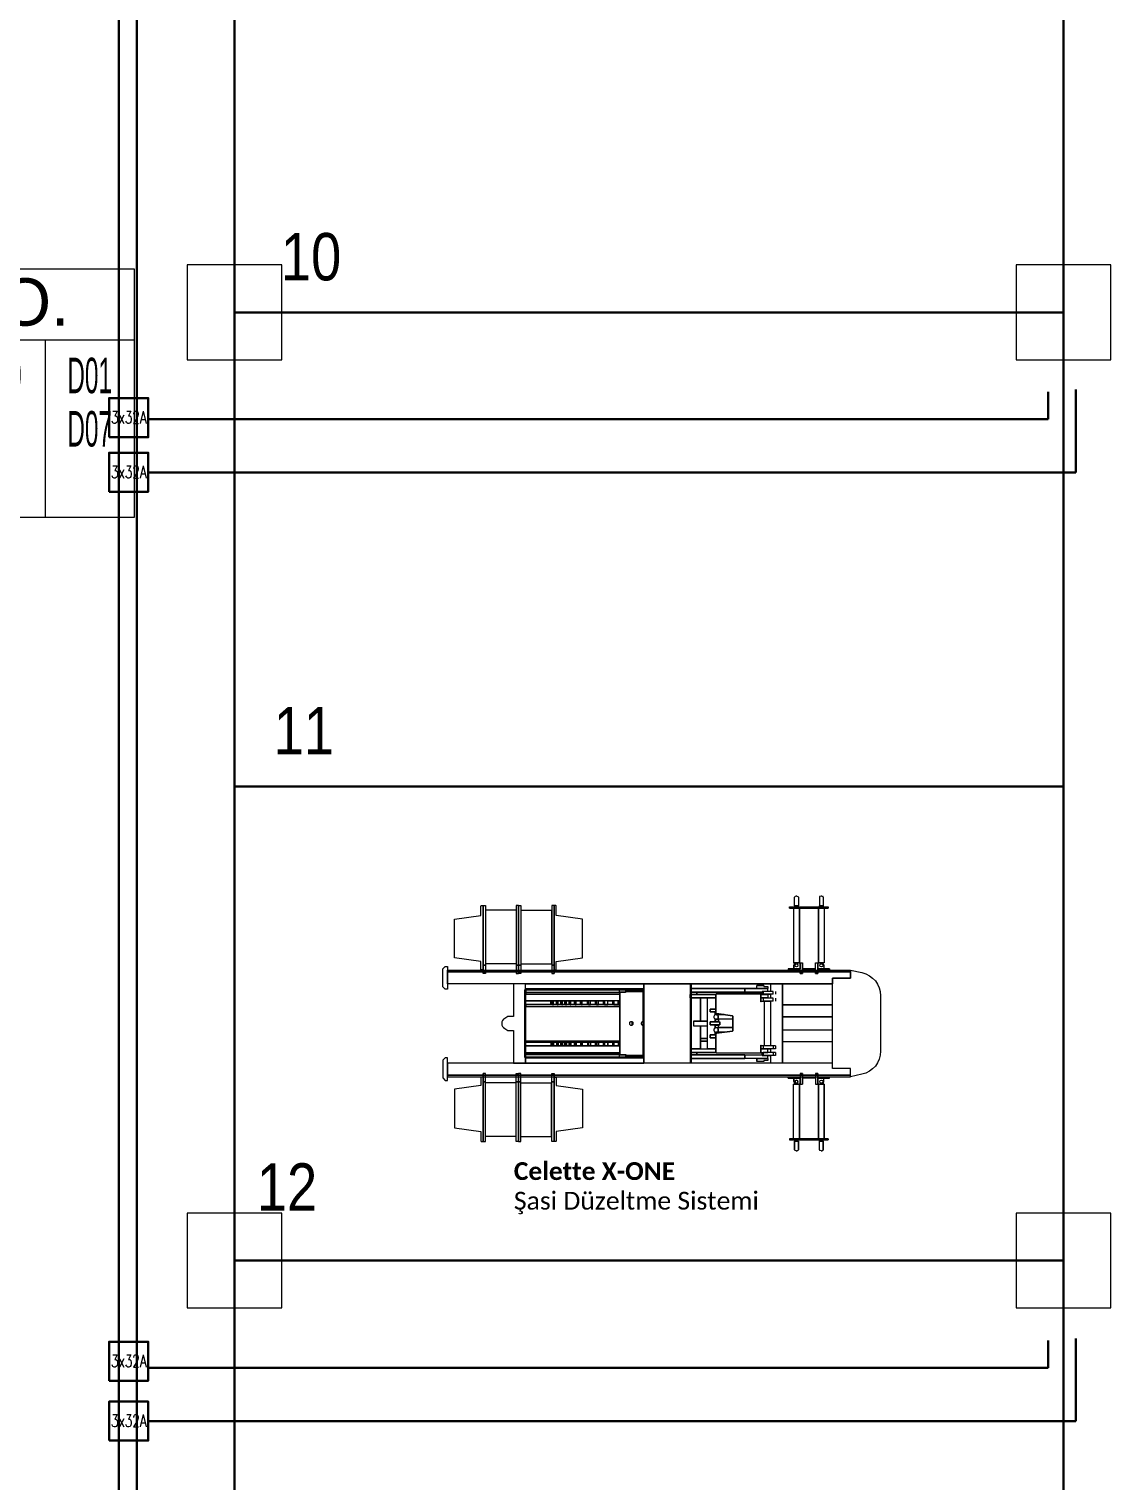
# Model space of a CAD drawing. Header units: metres. Extents: x -13194 to 152406, y -4219 to 19791.
# Drawn here: x 2127 to 3040, y 1454 to 2679 of the extents above; entities that cross this region are included whole.
import ezdxf
from ezdxf.enums import TextEntityAlignment as Align

# ---------------------------------------------------------------- set-up
doc = ezdxf.new("R2010")
doc.units = ezdxf.units.M
doc.header["$LTSCALE"] = 100
doc.header["$MEASUREMENT"] = 0
doc.linetypes.add('HIDDEN', pattern=[0.375, 0.25, -0.125])
doc.layers.get('0').update_dxf_attribs({"color": 9, "lineweight": 9})
for name, color, linetype, lineweight in [('01', 9, 'Continuous', 9), ('06D', 9, 'Continuous', 9), ('21', 9, 'Continuous', 9), ('21_mahal200', 9, 'Continuous', 9), ('32-ekipman', 9, 'Continuous', 9), ('E-BUSBAR', 7, 'Continuous', 30), ('E-KABLO', 7, 'Continuous', 30)]:
    doc.layers.add(name, color=color, linetype=linetype, lineweight=lineweight)
doc.styles.add('Arial', font='arial.ttf', dxfattribs={"height": 2.5})
doc.styles.add('E-YAZI', font='txttw.shx')
doc.styles.add('MuuM_TEXT-STANDART', font='ARIALN.TTF')
doc.styles.get("Standard").update_dxf_attribs({"font": 'ARIALN.TTF'})

# ---------------------------------------------------------------- blocks, each defined once
blk = doc.blocks.new('E-3X32A BUSBAR CIKIS KUTUSU')
at = {"layer": 'E-BUSBAR', "color": 2}
blk.add_line((-83, 162), (82, 162), dxfattribs=at)
blk.add_line((-83, 162), (82, 162), dxfattribs=at)
blk.add_lwpolyline([(-166, -168), (164, -168), (164, 162), (-166, 162)], close=True, dxfattribs=at)
at = {"layer": 'E-BUSBAR', "color": 2, "style": 'E-YAZI', "width": 0.7}
blk.add_text('3x32A', height=105, dxfattribs=at).set_placement((0, 0), align=Align.MIDDLE)
blk = doc.blocks.new('p-kolon_80x80')
blk.add_lwpolyline([(-40, -40), (40, -40), (40, 40), (-40, 40)], close=True)
blk = doc.blocks.new('2.bod.sitatik')
at = {"layer": '01'}
for p in [(2300, -6190), (3000, -6190), (2300, -6990), (3000, -6990)]:
    blk.add_blockref('p-kolon_80x80', p, dxfattribs=at)
blk = doc.blocks.new('p-işyeri')
at = {"color": 0, "const_width": 2}
blk.add_lwpolyline([(200, 0), (200, 700), (-200, 700), (-200, 0)], close=True, dxfattribs=at)
blk = doc.blocks.new('A$C599603B5')
at = {"linetype": 'Continuous'}
for p, q in [((1.409, 2.998), (1.409, 3.655)), ((0.079, 3.371), (0.079, 3.336)), ((0.583, 3.356), (0.079, 3.356)), ((0.079, 3.356), (0.651, 3.356)), ((0.079, 3.356), (0.079, 3.336)), ((0.079, 3.356), (0.079, 3.336)), ((0.079, 3.356), (0.583, 3.356)), ((0.079, 3.336), (0.651, 3.336)), ((0.079, 3.336), (0.583, 3.336)), ((0.119, 3.077), (0.119, 3.336)), ((0.119, 3.336), (0.572, 3.336)), ((0.119, 3.077), (0.119, 3.336)), ((0.572, 3.077), (0.572, 3.336)), ((0.572, 3.077), (0.572, 3.336)), ((0.583, 3.336), (0.583, 3.356)), ((0.583, 3.336), (0.583, 3.356)), ((0.583, 3.356), (0.583, 3.336)), ((0.651, 3.356), (0.583, 3.356)), ((0.583, 3.336), (0.651, 3.336)), ((0.638, 3.076), (0.638, 3.336)), ((0.651, 3.336), (0.651, 3.356)), ((0.651, 3.336), (0.651, 3.356)), ((2.069, 3.356), (1.497, 3.356)), ((1.497, 3.336), (1.497, 3.356)), ((1.497, 3.336), (1.497, 3.356)), ((1.497, 3.356), (1.565, 3.356)), ((2.069, 3.336), (1.497, 3.336)), ((1.565, 3.336), (1.497, 3.336)), ((1.51, 3.076), (1.51, 3.336)), ((1.565, 3.356), (2.069, 3.356)), ((1.565, 3.336), (1.565, 3.356)), ((1.565, 3.336), (1.565, 3.356)), ((1.565, 3.356), (1.565, 3.336)), ((2.069, 3.356), (1.565, 3.356)), ((2.069, 3.336), (1.565, 3.336)), ((1.576, 3.077), (1.576, 3.336)), ((2.029, 3.336), (1.576, 3.336)), ((1.576, 3.077), (1.576, 3.336)), ((2.029, 3.077), (2.029, 3.336)), ((2.029, 3.077), (2.029, 3.336)), ((2.069, 3.371), (2.069, 3.336)), ((2.069, 3.356), (2.069, 3.336)), ((2.069, 3.356), (2.069, 3.336)), ((0.079, 3.076), (0.651, 3.076)), ((0.079, 3.056), (0.079, 3.076)), ((0.079, 3.056), (0.079, 3.076)), ((0.079, 3.076), (0.583, 3.076)), ((0.119, 3.077), (0.572, 3.077)), ((0.583, 3.076), (0.583, 3.056)), ((0.583, 3.076), (0.583, 3.056)), ((0.583, 3.056), (0.583, 3.076)), ((0.583, 3.076), (0.651, 3.076)), ((0.651, 3.076), (0.651, 3.056)), ((0.651, 3.076), (0.651, 3.056)), ((2.069, 3.076), (1.497, 3.076)), ((1.497, 3.076), (1.497, 3.056)), ((1.565, 3.076), (1.497, 3.076)), ((1.497, 3.076), (1.497, 3.056)), ((1.565, 3.076), (1.565, 3.056)), ((2.069, 3.076), (1.565, 3.076)), ((1.565, 3.076), (1.565, 3.056)), ((1.565, 3.056), (1.565, 3.076)), ((2.029, 3.077), (1.576, 3.077)), ((2.069, 3.056), (2.069, 3.076)), ((2.069, 3.056), (2.069, 3.076)), ((0.079, 3.056), (0.651, 3.056)), ((0.079, 3.056), (0.079, 3.036)), ((0.079, 3.056), (0.079, 3.036)), ((0.583, 3.056), (0.079, 3.056)), ((0.079, 3.056), (0.651, 3.056)), ((0.583, 3.056), (0.079, 3.056)), ((0.079, 3.036), (0.651, 3.036)), ((0.079, 3.036), (0.583, 3.036)), ((0.119, 3.036), (0.572, 3.036)), ((0.119, 3.036), (0.119, 2.777)), ((0.119, 3.036), (0.119, 2.777)), ((0.572, 3.036), (0.572, 2.777)), ((0.572, 3.036), (0.572, 2.777)), ((0.583, 3.036), (0.583, 3.056)), ((0.583, 3.036), (0.583, 3.056)), ((0.583, 3.056), (0.583, 3.036)), ((0.651, 3.056), (0.583, 3.056)), ((0.651, 3.056), (0.583, 3.056)), ((0.583, 3.036), (0.651, 3.036)), ((0.638, 3.036), (0.638, 2.776)), ((0.651, 3.036), (0.651, 3.056)), ((0.651, 3.036), (0.651, 3.056)), ((1.359, 3.007), (0.789, 3.007)), ((0.789, 3.006), (0.789, 2.007)), ((0.789, 3.001), (1.359, 3.001)), ((0.789, 2.995), (1.359, 2.995)), ((0.813, 2.995), (0.813, 2.202)), ((0.827, 2.995), (0.827, 2.202)), ((0.884, 2.995), (0.884, 2.772)), ((0.916, 2.772), (0.916, 2.995)), ((0.926, 2.202), (0.926, 2.995)), ((1.216, 2.202), (1.216, 2.995)), ((1.233, 2.772), (1.233, 2.995)), ((1.264, 2.995), (1.264, 2.772)), ((1.321, 2.995), (1.321, 2.202)), ((1.335, 2.995), (1.335, 2.202)), ((1.359, 3.006), (1.359, 2.007)), ((1.409, 2.997), (1.409, 0.405)), ((2.069, 3.056), (1.497, 3.056)), ((1.497, 3.036), (1.497, 3.056)), ((1.497, 3.036), (1.497, 3.056)), ((1.497, 3.056), (1.565, 3.056)), ((2.069, 3.056), (1.497, 3.056)), ((1.497, 3.056), (1.565, 3.056)), ((2.069, 3.036), (1.497, 3.036)), ((1.565, 3.036), (1.497, 3.036)), ((1.51, 3.036), (1.51, 2.776)), ((1.565, 3.036), (1.565, 3.056)), ((1.565, 3.036), (1.565, 3.056)), ((1.565, 3.056), (2.069, 3.056)), ((1.565, 3.056), (1.565, 3.036)), ((1.565, 3.056), (2.069, 3.056)), ((2.069, 3.036), (1.565, 3.036)), ((2.029, 3.036), (1.576, 3.036)), ((1.576, 3.036), (1.576, 2.777)), ((1.576, 3.036), (1.576, 2.777)), ((2.029, 3.036), (2.029, 2.777)), ((2.029, 3.036), (2.029, 2.777)), ((2.069, 3.056), (2.069, 3.036)), ((2.069, 3.056), (2.069, 3.036)), ((0.079, 2.742), (0.079, 2.776)), ((0.079, 2.776), (0.651, 2.776)), ((0.079, 2.756), (0.079, 2.776)), ((0.079, 2.756), (0.079, 2.776)), ((0.079, 2.776), (0.583, 2.776)), ((0.583, 2.756), (0.079, 2.756)), ((0.079, 2.756), (0.651, 2.756)), ((0.079, 2.756), (0.583, 2.756)), ((0.119, 2.777), (0.572, 2.777)), ((0.583, 2.776), (0.583, 2.756)), ((0.583, 2.776), (0.583, 2.756)), ((0.583, 2.756), (0.583, 2.776)), ((0.583, 2.776), (0.651, 2.776)), ((0.651, 2.756), (0.583, 2.756)), ((0.651, 2.776), (0.651, 2.756)), ((0.651, 2.776), (0.651, 2.756)), ((0.916, 2.783), (0.884, 2.783)), ((0.884, 2.772), (0.916, 2.772)), ((0.884, 2.761), (0.884, 2.73)), ((0.916, 2.761), (0.884, 2.761)), ((0.916, 2.737), (0.884, 2.737)), ((0.884, 2.73), (0.907, 2.73)), ((0.884, 2.723), (0.884, 2.692)), ((0.916, 2.723), (0.884, 2.723)), ((0.916, 2.699), (0.884, 2.699)), ((0.907, 2.73), (0.907, 2.737)), ((0.907, 2.692), (0.907, 2.699)), ((0.916, 2.737), (0.916, 2.761)), ((0.916, 2.699), (0.916, 2.723)), ((1.233, 2.783), (1.264, 2.783)), ((1.264, 2.772), (1.233, 2.772)), ((1.233, 2.737), (1.233, 2.761)), ((1.233, 2.761), (1.264, 2.761)), ((1.233, 2.737), (1.264, 2.737)), ((1.233, 2.699), (1.233, 2.723)), ((1.233, 2.723), (1.264, 2.723)), ((1.233, 2.699), (1.264, 2.699)), ((1.242, 2.73), (1.242, 2.737)), ((1.264, 2.73), (1.242, 2.73)), ((1.242, 2.692), (1.242, 2.699)), ((1.264, 2.761), (1.264, 2.73)), ((1.264, 2.723), (1.264, 2.692)), ((2.069, 2.776), (1.497, 2.776)), ((1.497, 2.776), (1.497, 2.756)), ((1.565, 2.776), (1.497, 2.776)), ((1.497, 2.776), (1.497, 2.756)), ((2.069, 2.756), (1.497, 2.756)), ((1.497, 2.756), (1.565, 2.756)), ((1.565, 2.776), (1.565, 2.756)), ((2.069, 2.776), (1.565, 2.776)), ((1.565, 2.776), (1.565, 2.756)), ((1.565, 2.756), (1.565, 2.776)), ((1.565, 2.756), (2.069, 2.756)), ((2.069, 2.756), (1.565, 2.756)), ((2.029, 2.777), (1.576, 2.777)), ((2.069, 2.742), (2.069, 2.776)), ((2.069, 2.756), (2.069, 2.776)), ((2.069, 2.756), (2.069, 2.776)), ((0.884, 2.692), (0.907, 2.692)), ((0.884, 2.685), (0.884, 2.659)), ((0.916, 2.685), (0.884, 2.685)), ((0.916, 2.667), (0.884, 2.667)), ((0.884, 2.659), (0.907, 2.659)), ((0.884, 2.652), (0.884, 2.621)), ((0.916, 2.652), (0.884, 2.652)), ((0.916, 2.629), (0.884, 2.629)), ((0.884, 2.621), (0.907, 2.621)), ((0.884, 2.614), (0.884, 2.577)), ((0.916, 2.614), (0.884, 2.614)), ((0.916, 2.584), (0.884, 2.584)), ((0.884, 2.577), (0.907, 2.577)), ((0.907, 2.659), (0.907, 2.667)), ((0.907, 2.621), (0.907, 2.629)), ((0.907, 2.577), (0.907, 2.584)), ((0.916, 2.667), (0.916, 2.685)), ((0.916, 2.629), (0.916, 2.652)), ((0.916, 2.584), (0.916, 2.614)), ((1.233, 2.667), (1.233, 2.685)), ((1.233, 2.685), (1.264, 2.685)), ((1.233, 2.667), (1.264, 2.667)), ((1.233, 2.629), (1.233, 2.652)), ((1.233, 2.652), (1.264, 2.652)), ((1.233, 2.629), (1.264, 2.629)), ((1.233, 2.584), (1.233, 2.614)), ((1.233, 2.614), (1.264, 2.614)), ((1.233, 2.584), (1.264, 2.584)), ((1.264, 2.692), (1.242, 2.692)), ((1.242, 2.659), (1.242, 2.667)), ((1.264, 2.659), (1.242, 2.659)), ((1.242, 2.621), (1.242, 2.629)), ((1.264, 2.621), (1.242, 2.621)), ((1.242, 2.577), (1.242, 2.584)), ((1.264, 2.577), (1.242, 2.577)), ((1.264, 2.685), (1.264, 2.659)), ((1.264, 2.652), (1.264, 2.621)), ((1.264, 2.614), (1.264, 2.577)), ((0.884, 2.57), (0.884, 2.525)), ((0.916, 2.57), (0.884, 2.57)), ((0.916, 2.533), (0.884, 2.533)), ((0.884, 2.525), (0.907, 2.525)), ((0.884, 2.518), (0.884, 2.467)), ((0.916, 2.518), (0.884, 2.518)), ((0.916, 2.475), (0.884, 2.475)), ((0.884, 2.467), (0.907, 2.467)), ((0.907, 2.525), (0.907, 2.533)), ((0.907, 2.467), (0.907, 2.475)), ((0.916, 2.533), (0.916, 2.57)), ((0.916, 2.475), (0.916, 2.518)), ((1.233, 2.533), (1.233, 2.57)), ((1.233, 2.57), (1.264, 2.57)), ((1.233, 2.533), (1.264, 2.533)), ((1.233, 2.475), (1.233, 2.518)), ((1.233, 2.518), (1.264, 2.518)), ((1.233, 2.475), (1.264, 2.475)), ((1.242, 2.525), (1.242, 2.533)), ((1.264, 2.525), (1.242, 2.525)), ((1.242, 2.467), (1.242, 2.475)), ((1.264, 2.467), (1.242, 2.467)), ((1.264, 2.57), (1.264, 2.525)), ((1.264, 2.518), (1.264, 2.467)), ((0.884, 2.45), (0.884, 2.399)), ((0.916, 2.45), (0.884, 2.45)), ((0.916, 2.407), (0.884, 2.407)), ((0.884, 2.399), (0.907, 2.399)), ((0.884, 2.382), (0.884, 2.331)), ((0.916, 2.382), (0.884, 2.382)), ((0.916, 2.339), (0.884, 2.339)), ((0.884, 2.331), (0.907, 2.331)), ((0.907, 2.399), (0.907, 2.407)), ((0.907, 2.331), (0.907, 2.339)), ((0.916, 2.407), (0.916, 2.45)), ((0.916, 2.339), (0.916, 2.382)), ((1.233, 2.407), (1.233, 2.45)), ((1.233, 2.45), (1.264, 2.45)), ((1.233, 2.407), (1.264, 2.407)), ((1.233, 2.339), (1.233, 2.382)), ((1.233, 2.382), (1.264, 2.382)), ((1.233, 2.339), (1.264, 2.339)), ((1.242, 2.399), (1.242, 2.407)), ((1.264, 2.399), (1.242, 2.399)), ((1.242, 2.331), (1.242, 2.339)), ((1.264, 2.331), (1.242, 2.331)), ((1.264, 2.45), (1.264, 2.399)), ((1.264, 2.382), (1.264, 2.331)), ((0.809, 2.206), (0.789, 2.206)), ((0.809, 2.157), (0.809, 2.206)), ((0.884, 2.304), (0.884, 2.253)), ((0.916, 2.304), (0.884, 2.304)), ((0.916, 2.261), (0.884, 2.261)), ((0.884, 2.253), (0.907, 2.253)), ((0.884, 2.216), (0.884, 2.202)), ((0.916, 2.216), (0.884, 2.216)), ((0.907, 2.253), (0.907, 2.261)), ((0.916, 2.261), (0.916, 2.304)), ((0.916, 2.202), (0.916, 2.216)), ((1.233, 2.261), (1.233, 2.304)), ((1.233, 2.304), (1.264, 2.304)), ((1.233, 2.261), (1.264, 2.261)), ((1.233, 2.202), (1.233, 2.216)), ((1.233, 2.216), (1.264, 2.216)), ((1.242, 2.253), (1.242, 2.261)), ((1.264, 2.253), (1.242, 2.253)), ((1.264, 2.304), (1.264, 2.253)), ((1.264, 2.216), (1.264, 2.202)), ((1.339, 2.157), (1.339, 2.206)), ((1.359, 2.206), (1.339, 2.206)), ((0.805, 2.156), (0.806, 2.156)), ((0.805, 2.007), (0.805, 2.156)), ((0.805, 2.148), (0.806, 2.148)), ((1.338, 2.202), (0.81, 2.202)), ((0.81, 2.15), (0.81, 2.202)), ((1.061, 2.112), (1.061, 2.096)), ((1.061, 2.104), (1.062, 2.101)), ((1.062, 2.101), (1.064, 2.098)), ((1.084, 2.098), (1.086, 2.101)), ((1.087, 2.112), (1.086, 2.114)), ((1.087, 2.096), (1.087, 2.112)), ((1.338, 2.15), (1.338, 2.202)), ((1.343, 2.156), (1.342, 2.156)), ((1.343, 2.148), (1.342, 2.148)), ((1.343, 2.007), (1.343, 2.156)), ((0.739, 1.999), (1.409, 1.999)), ((0.739, 1.999), (1.409, 1.999)), ((1.409, 1.998), (0.739, 1.998)), ((1.061, 2.012), (1.061, 2.007)), ((1.087, 2.012), (1.086, 2.015)), ((1.087, 2.007), (1.087, 2.012)), ((1.409, 1.607), (0.739, 1.607)), ((1.409, 1.598), (0.739, 1.598)), ((0.739, 1.598), (1.409, 1.598)), ((0.739, 1.598), (0.779, 1.598)), ((0.779, 0.956), (0.779, 1.607)), ((0.809, 1.607), (0.809, 0.999)), ((0.829, 1.607), (0.829, 1.391)), ((0.859, 1.607), (0.859, 1.391)), ((1.289, 1.607), (1.289, 1.391)), ((1.319, 1.607), (1.319, 1.391)), ((1.339, 0.999), (1.339, 1.607)), ((1.369, 0.956), (1.369, 1.607)), ((1.369, 1.598), (1.409, 1.598)), ((0.809, 1.551), (0.829, 1.551)), ((0.859, 1.521), (1.054, 1.521)), ((0.926, 1.461), (0.926, 1.521)), ((0.948, 1.521), (0.948, 1.461)), ((1.054, 1.575), (1.054, 1.461)), ((1.088, 1.58), (1.06, 1.58)), ((1.094, 1.575), (1.094, 1.461)), ((1.094, 1.521), (1.289, 1.521)), ((1.319, 1.551), (1.339, 1.551)), ((0.824, 0.999), (0.824, 1.387)), ((0.828, 1.391), (0.829, 1.391)), ((0.981, 1.391), (0.829, 1.391)), ((0.859, 1.461), (1.289, 1.461)), ((0.978, 1.438), (0.953, 1.438)), ((0.953, 1.438), (0.953, 1.391)), ((0.978, 1.438), (0.978, 1.391)), ((0.999, 1.397), (0.978, 1.397)), ((0.978, 1.391), (0.978, 1.397)), ((0.978, 1.394), (0.978, 1.394)), ((1.009, 1.251), (0.991, 1.385)), ((0.999, 1.367), (0.993, 1.367)), ((0.999, 1.367), (0.999, 1.397)), ((1.001, 1.394), (0.999, 1.394)), ((1, 1.384), (1, 1.389)), ((1, 1.32), (1, 1.369)), ((1.04, 1.394), (1.039, 1.394)), ((1.04, 1.397), (1.061, 1.397)), ((1.04, 1.397), (1.04, 1.367)), ((1.04, 1.246), (1.04, 1.369)), ((1.04, 1.367), (1.061, 1.367)), ((1.061, 1.397), (1.061, 1.367)), ((1.062, 1.394), (1.061, 1.394)), ((1.062, 1.369), (1.061, 1.369)), ((1.062, 1.438), (1.062, 1.357)), ((1.062, 1.438), (1.087, 1.438)), ((1.062, 1.357), (1.087, 1.357)), ((1.087, 1.438), (1.087, 1.357)), ((1.108, 1.397), (1.087, 1.397)), ((1.087, 1.367), (1.087, 1.397)), ((1.087, 1.394), (1.087, 1.394)), ((1.087, 1.369), (1.087, 1.369)), ((1.108, 1.367), (1.087, 1.367)), ((1.108, 1.367), (1.108, 1.397)), ((1.11, 1.394), (1.108, 1.394)), ((1.109, 1.384), (1.109, 1.389)), ((1.109, 1.246), (1.109, 1.369)), ((1.158, 1.385), (1.139, 1.251)), ((1.149, 1.394), (1.148, 1.394)), ((1.149, 1.397), (1.17, 1.397)), ((1.149, 1.397), (1.149, 1.367)), ((1.149, 1.32), (1.149, 1.369)), ((1.149, 1.367), (1.155, 1.367)), ((1.319, 1.391), (1.168, 1.391)), ((1.17, 1.397), (1.17, 1.391)), ((1.171, 1.394), (1.17, 1.394)), ((1.171, 1.438), (1.196, 1.438)), ((1.171, 1.438), (1.171, 1.391)), ((1.196, 1.438), (1.196, 1.391)), ((1.324, 0.999), (1.324, 1.387)), ((1.129, 1.246), (1.019, 1.246)), ((0.809, 1.147), (0.779, 1.147)), ((1.339, 1.147), (1.369, 1.147)), ((0.778, 1.044), (0.753, 1.044)), ((0.753, 0.985), (0.753, 1.044)), ((0.778, 0.952), (0.778, 1.044)), ((0.803, 0.886), (0.803, 0.99)), ((0.828, 0.99), (0.803, 0.99)), ((0.828, 0.99), (0.803, 0.99)), ((0.803, 0.99), (0.803, 0.928)), ((0.828, 0.886), (0.828, 0.99)), ((0.828, 0.928), (0.828, 0.99)), ((0.829, 1.012), (0.889, 1.012)), ((0.829, 1.012), (0.829, 0.956)), ((0.859, 1.012), (0.859, 0.956)), ((0.885, 0.99), (0.86, 0.99)), ((0.86, 0.886), (0.86, 0.99)), ((0.885, 0.99), (0.86, 0.99)), ((0.86, 0.99), (0.86, 0.928)), ((0.885, 0.886), (0.885, 0.99)), ((0.885, 0.928), (0.885, 0.99)), ((0.892, 1.01), (0.891, 1.009)), ((0.892, 1.01), (0.892, 1.01)), ((1.257, 1.009), (1.256, 1.01)), ((1.256, 1.01), (1.256, 1.01)), ((1.259, 1.012), (1.319, 1.012)), ((1.288, 0.99), (1.263, 0.99)), ((1.263, 0.908), (1.263, 0.99)), ((1.288, 0.99), (1.263, 0.99)), ((1.263, 0.99), (1.263, 0.928)), ((1.288, 0.908), (1.288, 0.99)), ((1.288, 0.928), (1.288, 0.99)), ((1.289, 1.011), (1.289, 0.956)), ((1.32, 1.012), (1.319, 1.012)), ((1.319, 1.011), (1.319, 0.956)), ((1.345, 0.99), (1.32, 0.99)), ((1.32, 0.908), (1.32, 0.99)), ((1.345, 0.99), (1.32, 0.99)), ((1.32, 0.99), (1.32, 0.928)), ((1.345, 0.908), (1.345, 0.99)), ((1.345, 0.928), (1.345, 0.99)), ((1.37, 1.044), (1.395, 1.044)), ((1.37, 0.952), (1.37, 1.044)), ((1.395, 0.985), (1.395, 1.044)), ((0.803, 0.928), (0.74, 0.928)), ((0.74, 0.828), (0.74, 0.928)), ((0.803, 0.928), (0.74, 0.928)), ((0.828, 0.908), (0.803, 0.908)), ((0.828, 0.886), (0.803, 0.886)), ((0.86, 0.928), (0.828, 0.928)), ((0.86, 0.928), (0.828, 0.928)), ((0.885, 0.908), (0.86, 0.908)), ((0.885, 0.886), (0.86, 0.886)), ((1.263, 0.928), (0.885, 0.928)), ((1.263, 0.928), (0.885, 0.928)), ((1.263, 0.908), (1.288, 0.908)), ((1.288, 0.886), (1.263, 0.886)), ((1.32, 0.928), (1.288, 0.928)), ((1.32, 0.928), (1.288, 0.928)), ((1.32, 0.908), (1.345, 0.908)), ((1.345, 0.886), (1.32, 0.886)), ((1.408, 0.928), (1.345, 0.928)), ((1.408, 0.928), (1.345, 0.928)), ((1.408, 0.828), (1.408, 0.928)), ((0.101, 0.768), (0.091, 0.768)), ((0.091, 0.768), (0.091, 0.442)), ((0.101, 0.768), (0.091, 0.768)), ((0.091, 0.768), (0.091, 0.442)), ((0.101, 0.768), (0.101, 0.442)), ((0.101, 0.442), (0.101, 0.768)), ((0.101, 0.735), (0.561, 0.735)), ((0.101, 0.685), (0.101, 0.735)), ((0.101, 0.735), (0.561, 0.735)), ((0.101, 0.735), (0.561, 0.735)), ((0.101, 0.685), (0.101, 0.735)), ((0.561, 0.71), (0.561, 0.735)), ((0.561, 0.735), (0.561, 0.685)), ((0.561, 0.735), (0.561, 0.685)), ((0.612, 0.78), (0.622, 0.78)), ((0.612, 0.78), (0.612, 0.68)), ((0.612, 0.68), (0.612, 0.78)), ((0.612, 0.78), (0.622, 0.78)), ((0.622, 0.68), (0.622, 0.78)), ((0.622, 0.78), (0.622, 0.68)), ((1.408, 0.828), (0.74, 0.828)), ((0.74, 0.828), (0.918, 0.827)), ((0.918, 0.827), (1.018, 0.827)), ((0.918, 0.405), (0.918, 0.827)), ((0.918, 0.405), (0.918, 0.827)), ((1.018, 0.405), (1.018, 0.827)), ((1.018, 0.405), (1.018, 0.827)), ((1.018, 0.827), (1.13, 0.827)), ((1.13, 0.827), (1.23, 0.827)), ((1.13, 0.827), (1.13, 0.405)), ((1.13, 0.405), (1.13, 0.827)), ((1.23, 0.405), (1.23, 0.828)), ((1.23, 0.828), (1.408, 0.828)), ((1.23, 0.827), (1.23, 0.405)), ((1.536, 0.78), (1.526, 0.78)), ((1.526, 0.68), (1.526, 0.78)), ((1.536, 0.78), (1.536, 0.68)), ((2.047, 0.735), (1.587, 0.735)), ((1.587, 0.71), (1.587, 0.735)), ((2.047, 0.768), (2.057, 0.768)), ((2.047, 0.768), (2.047, 0.442)), ((2.057, 0.768), (2.057, 0.442)), ((0, 0.713), (0.002, 0.722)), ((0, 0.713), (0.002, 0.722)), ((0, 0.707), (0.002, 0.698)), ((0.002, 0.698), (0, 0.707)), ((0.08, 0.726), (0.007, 0.726)), ((0.007, 0.726), (0.08, 0.726)), ((0.007, 0.694), (0.08, 0.694)), ((0.08, 0.694), (0.007, 0.694)), ((0.08, 0.694), (0.08, 0.726)), ((0.08, 0.726), (0.08, 0.725)), ((0.08, 0.725), (0.091, 0.725)), ((0.08, 0.725), (0.08, 0.695)), ((0.091, 0.725), (0.08, 0.725)), ((0.08, 0.725), (0.08, 0.695)), ((0.08, 0.695), (0.091, 0.695)), ((0.08, 0.695), (0.08, 0.694)), ((0.08, 0.695), (0.091, 0.695)), ((0.091, 0.695), (0.091, 0.725)), ((0.101, 0.685), (0.561, 0.685)), ((0.561, 0.685), (0.101, 0.685)), ((0.561, 0.685), (0.101, 0.685)), ((0.561, 0.68), (0.561, 0.708)), ((0.561, 0.708), (0.561, 0.68)), ((0.561, 0.68), (0.561, 0.68)), ((0.561, 0.68), (0.562, 0.68)), ((0.561, 0.68), (0.612, 0.68)), ((0.652, 0.68), (0.562, 0.68)), ((0.562, 0.68), (0.562, 0.66)), ((0.652, 0.68), (0.562, 0.68)), ((0.562, 0.68), (0.562, 0.66)), ((0.652, 0.66), (0.562, 0.66)), ((0.562, 0.66), (0.652, 0.66)), ((0.584, 0.731), (0.612, 0.731)), ((0.612, 0.731), (0.584, 0.731)), ((0.612, 0.68), (0.612, 0.731)), ((0.622, 0.68), (0.612, 0.68)), ((0.612, 0.55), (0.612, 0.66)), ((0.612, 0.55), (0.612, 0.66)), ((0.612, 0.66), (0.622, 0.66)), ((0.622, 0.55), (0.622, 0.66)), ((0.622, 0.66), (0.622, 0.55)), ((0.622, 0.66), (0.622, 0.55)), ((0.652, 0.68), (0.652, 0.66)), ((0.652, 0.66), (0.652, 0.68)), ((1.496, 0.68), (1.586, 0.68)), ((1.496, 0.68), (1.496, 0.66)), ((1.496, 0.66), (1.586, 0.66)), ((1.526, 0.55), (1.526, 0.66)), ((1.526, 0.66), (1.526, 0.55)), ((1.564, 0.731), (1.536, 0.731)), ((1.536, 0.55), (1.536, 0.66)), ((1.586, 0.68), (1.586, 0.66)), ((1.587, 0.68), (1.586, 0.68)), ((1.587, 0.68), (1.587, 0.708)), ((2.047, 0.685), (1.587, 0.685)), ((1.587, 0.68), (1.587, 0.68)), ((2.068, 0.725), (2.057, 0.725)), ((2.068, 0.695), (2.057, 0.695)), ((2.148, 0.713), (2.146, 0.722)), ((2.148, 0.707), (2.146, 0.698)), ((0, 0.503), (0.002, 0.512)), ((0, 0.503), (0.002, 0.512)), ((0, 0.497), (0.002, 0.488)), ((0.002, 0.488), (0, 0.497)), ((0.007, 0.516), (0.08, 0.516)), ((0.007, 0.516), (0.08, 0.516)), ((0.08, 0.484), (0.08, 0.516)), ((0.08, 0.516), (0.08, 0.515)), ((0.08, 0.515), (0.091, 0.515)), ((0.08, 0.515), (0.08, 0.485)), ((0.091, 0.515), (0.08, 0.515)), ((0.08, 0.515), (0.08, 0.485)), ((0.091, 0.485), (0.091, 0.515)), ((0.101, 0.525), (0.561, 0.525)), ((0.561, 0.525), (0.101, 0.525)), ((0.101, 0.525), (0.101, 0.475)), ((0.101, 0.525), (0.561, 0.525)), ((0.101, 0.475), (0.101, 0.525)), ((0.561, 0.53), (0.561, 0.502)), ((0.561, 0.53), (0.562, 0.53)), ((0.612, 0.53), (0.561, 0.53)), ((0.561, 0.53), (0.561, 0.502)), ((0.561, 0.475), (0.561, 0.525)), ((0.561, 0.525), (0.561, 0.475)), ((0.561, 0.475), (0.561, 0.5)), ((0.652, 0.55), (0.562, 0.55)), ((0.562, 0.55), (0.562, 0.53)), ((0.652, 0.55), (0.562, 0.55)), ((0.562, 0.55), (0.562, 0.53)), ((0.652, 0.53), (0.562, 0.53)), ((0.562, 0.53), (0.652, 0.53)), ((0.622, 0.55), (0.612, 0.55)), ((0.612, 0.43), (0.612, 0.53)), ((0.622, 0.53), (0.612, 0.53)), ((0.612, 0.53), (0.612, 0.43)), ((0.612, 0.479), (0.612, 0.53)), ((0.652, 0.55), (0.622, 0.55)), ((0.622, 0.43), (0.622, 0.53)), ((0.622, 0.43), (0.622, 0.53)), ((0.652, 0.55), (0.652, 0.53)), ((0.652, 0.53), (0.652, 0.55)), ((1.496, 0.55), (1.586, 0.55)), ((1.496, 0.55), (1.496, 0.53)), ((1.496, 0.55), (1.526, 0.55)), ((1.496, 0.53), (1.586, 0.53)), ((1.526, 0.43), (1.526, 0.53)), ((1.536, 0.43), (1.536, 0.53)), ((1.586, 0.55), (1.586, 0.53)), ((1.587, 0.53), (1.586, 0.53)), ((1.587, 0.53), (1.587, 0.502)), ((2.047, 0.525), (1.587, 0.525)), ((1.587, 0.475), (1.587, 0.5)), ((2.068, 0.515), (2.057, 0.515)), ((2.141, 0.516), (2.068, 0.516)), ((2.148, 0.503), (2.146, 0.512)), ((2.148, 0.497), (2.146, 0.488)), ((0.007, 0.484), (0.08, 0.484)), ((0.08, 0.484), (0.007, 0.484)), ((0.08, 0.485), (0.091, 0.485)), ((0.08, 0.485), (0.08, 0.484)), ((0.08, 0.485), (0.091, 0.485)), ((0.101, 0.442), (0.091, 0.442)), ((0.091, 0.442), (0.101, 0.442)), ((0.101, 0.475), (0.561, 0.475)), ((0.101, 0.475), (0.561, 0.475)), ((0.561, 0.475), (0.101, 0.475)), ((0.584, 0.479), (0.612, 0.479)), ((0.584, 0.479), (0.612, 0.479)), ((0.612, 0.43), (0.622, 0.43)), ((0.612, 0.43), (0.622, 0.43)), ((1.536, 0.43), (1.526, 0.43)), ((1.564, 0.479), (1.536, 0.479)), ((2.047, 0.475), (1.587, 0.475)), ((2.047, 0.442), (2.057, 0.442)), ((2.068, 0.485), (2.057, 0.485))]:
    blk.add_line(p, q, dxfattribs=at)
for points in [[(0.594, 3.655), (0.784, 3.655), (0.784, 3.675), (0.764, 3.695), (0.614, 3.695), (0.594, 3.675)], [(1.554, 3.655), (1.364, 3.655), (1.364, 3.675), (1.384, 3.695), (1.534, 3.695), (1.554, 3.675)], [(0.623, 3.655), (0.623, 0.255), (0.638, 0.255), (0.638, 3.655)], [(0.638, 3.655), (0.638, 0.255), (0.693, 0.255), (0.693, 0.405), (0.739, 0.405), (0.739, 3.655)], [(1.51, 3.655), (1.51, 0.255), (1.455, 0.255), (1.455, 0.405), (1.409, 0.405), (1.409, 3.655)], [(0.781, 2.997), (0.739, 2.998), (0.739, 1.999), (0.781, 1.999)], [(0.789, 2.007), (0.789, 2.995), (0.813, 2.995), (0.81, 2.202), (0.809, 2.157), (0.805, 2.156), (0.805, 2.007)], [(0.827, 2.202), (0.813, 2.202), (0.813, 2.995), (0.827, 2.995)], [(0.884, 2.202), (0.827, 2.202), (0.827, 2.995), (0.884, 2.995)], [(0.884, 2.995), (0.916, 2.995), (0.916, 2.783), (0.884, 2.783)], [(0.926, 2.202), (0.916, 2.202), (0.916, 2.995), (0.926, 2.995)], [(1.216, 2.202), (1.233, 2.202), (1.233, 2.995), (1.216, 2.995)], [(1.233, 2.995), (1.264, 2.995), (1.264, 2.783), (1.233, 2.783)], [(1.321, 2.202), (1.264, 2.202), (1.264, 2.995), (1.321, 2.995)], [(1.321, 2.202), (1.335, 2.202), (1.335, 2.995), (1.321, 2.995)], [(1.359, 2.007), (1.359, 2.995), (1.335, 2.995), (1.335, 2.202), (1.339, 2.202), (1.339, 2.157), (1.343, 2.156), (1.343, 2.007)], [(1.367, 2.997), (1.409, 2.998), (1.409, 1.999), (1.367, 1.999)], [(0.884, 2.772), (0.916, 2.772), (0.916, 2.783), (0.884, 2.783)], [(0.916, 2.761), (0.884, 2.761), (0.884, 2.771), (0.916, 2.771)], [(0.884, 2.761), (0.916, 2.761), (0.916, 2.737), (0.884, 2.737)], [(0.884, 2.73), (0.907, 2.73), (0.907, 2.737), (0.884, 2.737)], [(0.916, 2.723), (0.884, 2.723), (0.884, 2.73), (0.916, 2.73)], [(0.884, 2.723), (0.916, 2.723), (0.916, 2.699), (0.884, 2.699)], [(0.907, 2.692), (0.884, 2.692), (0.884, 2.699), (0.907, 2.699)], [(1.264, 2.772), (1.233, 2.772), (1.233, 2.783), (1.264, 2.783)], [(1.233, 2.761), (1.264, 2.761), (1.264, 2.771), (1.233, 2.771)], [(1.233, 2.761), (1.264, 2.761), (1.264, 2.737), (1.233, 2.737)], [(1.233, 2.723), (1.264, 2.723), (1.264, 2.73), (1.233, 2.73)], [(1.233, 2.723), (1.264, 2.723), (1.264, 2.699), (1.233, 2.699)], [(1.264, 2.73), (1.242, 2.73), (1.242, 2.737), (1.264, 2.737)], [(1.264, 2.692), (1.242, 2.692), (1.242, 2.699), (1.264, 2.699)], [(0.916, 2.685), (0.884, 2.685), (0.884, 2.692), (0.916, 2.692)], [(0.884, 2.685), (0.916, 2.685), (0.916, 2.667), (0.884, 2.667)], [(0.907, 2.659), (0.884, 2.659), (0.884, 2.667), (0.907, 2.667)], [(0.916, 2.652), (0.884, 2.652), (0.884, 2.659), (0.916, 2.659)], [(0.884, 2.652), (0.916, 2.652), (0.916, 2.629), (0.884, 2.629)], [(0.907, 2.621), (0.884, 2.621), (0.884, 2.629), (0.907, 2.629)], [(0.916, 2.614), (0.884, 2.614), (0.884, 2.621), (0.916, 2.621)], [(0.884, 2.614), (0.916, 2.614), (0.916, 2.584), (0.884, 2.584)], [(0.907, 2.577), (0.884, 2.577), (0.884, 2.584), (0.907, 2.584)], [(0.916, 2.57), (0.884, 2.57), (0.884, 2.577), (0.916, 2.577)], [(1.233, 2.685), (1.264, 2.685), (1.264, 2.692), (1.233, 2.692)], [(1.233, 2.685), (1.264, 2.685), (1.264, 2.667), (1.233, 2.667)], [(1.233, 2.652), (1.264, 2.652), (1.264, 2.659), (1.233, 2.659)], [(1.233, 2.652), (1.264, 2.652), (1.264, 2.629), (1.233, 2.629)], [(1.233, 2.614), (1.264, 2.614), (1.264, 2.621), (1.233, 2.621)], [(1.233, 2.614), (1.264, 2.614), (1.264, 2.584), (1.233, 2.584)], [(1.233, 2.57), (1.264, 2.57), (1.264, 2.577), (1.233, 2.577)], [(1.264, 2.659), (1.242, 2.659), (1.242, 2.667), (1.264, 2.667)], [(1.264, 2.621), (1.242, 2.621), (1.242, 2.629), (1.264, 2.629)], [(1.264, 2.577), (1.242, 2.577), (1.242, 2.584), (1.264, 2.584)], [(0.884, 2.57), (0.916, 2.57), (0.916, 2.533), (0.884, 2.533)], [(0.884, 2.525), (0.907, 2.525), (0.907, 2.533), (0.884, 2.533)], [(0.916, 2.518), (0.884, 2.518), (0.884, 2.525), (0.916, 2.525)], [(0.884, 2.518), (0.916, 2.518), (0.916, 2.475), (0.884, 2.475)], [(0.884, 2.467), (0.907, 2.467), (0.907, 2.475), (0.884, 2.475)], [(0.916, 2.45), (0.884, 2.45), (0.884, 2.467), (0.916, 2.467)], [(1.233, 2.57), (1.264, 2.57), (1.264, 2.533), (1.233, 2.533)], [(1.233, 2.518), (1.264, 2.518), (1.264, 2.525), (1.233, 2.525)], [(1.233, 2.518), (1.264, 2.518), (1.264, 2.475), (1.233, 2.475)], [(1.233, 2.45), (1.264, 2.45), (1.264, 2.467), (1.233, 2.467)], [(1.264, 2.533), (1.242, 2.533), (1.242, 2.525), (1.264, 2.525)], [(1.264, 2.467), (1.242, 2.467), (1.242, 2.475), (1.264, 2.475)], [(0.884, 2.45), (0.916, 2.45), (0.916, 2.407), (0.884, 2.407)], [(0.907, 2.399), (0.884, 2.399), (0.884, 2.407), (0.907, 2.407)], [(0.916, 2.382), (0.884, 2.382), (0.884, 2.399), (0.916, 2.399)], [(0.884, 2.382), (0.916, 2.382), (0.916, 2.339), (0.884, 2.339)], [(0.907, 2.331), (0.884, 2.331), (0.884, 2.339), (0.907, 2.339)], [(0.916, 2.304), (0.884, 2.304), (0.884, 2.331), (0.916, 2.331)], [(1.233, 2.45), (1.264, 2.45), (1.264, 2.407), (1.233, 2.407)], [(1.233, 2.382), (1.264, 2.382), (1.264, 2.399), (1.233, 2.399)], [(1.233, 2.382), (1.264, 2.382), (1.264, 2.339), (1.233, 2.339)], [(1.233, 2.304), (1.264, 2.304), (1.264, 2.331), (1.233, 2.331)], [(1.242, 2.399), (1.264, 2.399), (1.264, 2.407), (1.242, 2.407)], [(1.264, 2.331), (1.242, 2.331), (1.242, 2.339), (1.264, 2.339)], [(0.884, 2.304), (0.916, 2.304), (0.916, 2.261), (0.884, 2.261)], [(0.907, 2.253), (0.884, 2.253), (0.884, 2.261), (0.907, 2.261)], [(0.916, 2.216), (0.884, 2.216), (0.884, 2.253), (0.916, 2.253)], [(0.916, 2.216), (0.884, 2.216), (0.884, 2.202), (0.916, 2.202)], [(1.233, 2.304), (1.264, 2.304), (1.264, 2.261), (1.233, 2.261)], [(1.233, 2.216), (1.264, 2.216), (1.264, 2.253), (1.233, 2.253)], [(1.264, 2.216), (1.233, 2.216), (1.233, 2.202), (1.264, 2.202)], [(1.242, 2.253), (1.264, 2.253), (1.264, 2.261), (1.242, 2.261)], [(1.343, 2.007), (0.805, 2.007), (0.805, 2.15), (0.81, 2.15), (0.81, 2.202), (1.338, 2.202), (1.339, 2.157), (1.343, 2.148)], [(0.779, 1.147), (0.809, 1.147), (0.809, 1.598), (0.779, 1.598)], [(0.809, 1.598), (0.829, 1.598), (0.829, 1.551), (0.809, 1.551)], [(0.859, 1.391), (0.829, 1.391), (0.829, 1.598), (0.859, 1.598)], [(0.859, 1.521), (0.859, 1.598), (1.289, 1.598), (1.289, 1.521), (1.094, 1.521), (1.094, 1.575), (1.093, 1.578), (1.088, 1.58), (1.06, 1.58), (1.057, 1.579), (1.054, 1.575), (1.054, 1.521)], [(1.319, 1.391), (1.289, 1.391), (1.289, 1.607), (1.319, 1.607)], [(1.339, 1.551), (1.319, 1.551), (1.319, 1.598), (1.339, 1.598)], [(1.339, 1.598), (1.369, 1.598), (1.369, 1.147), (1.339, 1.147)], [(0.829, 1.551), (0.809, 1.551), (0.809, 0.999), (0.824, 0.999), (0.824, 1.387), (0.828, 1.391)], [(0.926, 1.461), (0.948, 1.461), (0.948, 1.521), (0.926, 1.521)], [(1.094, 1.575), (1.088, 1.58), (1.057, 1.579), (1.054, 1.575), (1.054, 1.461), (1.094, 1.461)], [(1.319, 1.551), (1.339, 1.551), (1.339, 0.999), (1.324, 0.999), (1.324, 1.387), (1.319, 1.391)], [(1.263, 0.982), (1.257, 0.983), (0.885, 0.983), (0.886, 1.004), (0.892, 1.01), (0.892, 1.01), (0.889, 1.012), (0.826, 1.012), (0.824, 1.387), (0.825, 1.389), (0.828, 1.391), (0.978, 1.391), (0.984, 1.39), (0.991, 1.385), (1.009, 1.251), (1.012, 1.247), (1.019, 1.246), (1.129, 1.246), (1.136, 1.247), (1.139, 1.251), (1.158, 1.385), (1.161, 1.389), (1.164, 1.39), (1.319, 1.391), (1.324, 1.387), (1.324, 1.009), (1.323, 1.011), (1.319, 1.012), (1.289, 1.012), (1.258, 1.012), (1.256, 1.012), (1.256, 1.01), (1.262, 1.004)], [(1.289, 1.461), (1.289, 1.391), (1.196, 1.391), (1.196, 1.438), (1.171, 1.438), (1.17, 1.397), (1.149, 1.397), (1.143, 1.402), (1.139, 1.405), (1.134, 1.407), (1.124, 1.407), (1.119, 1.405), (1.115, 1.402), (1.108, 1.397), (1.087, 1.397), (1.087, 1.438), (1.062, 1.438), (1.061, 1.397), (1.04, 1.397), (1.037, 1.398), (1.03, 1.405), (1.025, 1.407), (1.02, 1.407), (1.01, 1.405), (1.002, 1.398), (0.999, 1.397), (0.978, 1.397), (0.978, 1.438), (0.953, 1.438), (0.953, 1.391), (0.859, 1.391), (0.859, 1.461)], [(0.953, 1.438), (0.978, 1.438), (0.978, 1.391), (0.953, 1.391)], [(0.999, 1.367), (0.993, 1.368), (0.991, 1.385), (0.989, 1.388), (0.987, 1.389), (0.984, 1.39), (0.978, 1.391), (0.978, 1.397), (0.999, 1.397)], [(1.019, 1.246), (1.012, 1.247), (1.009, 1.251), (0.999, 1.325), (1, 1.384), (1.006, 1.375), (1.01, 1.372), (1.02, 1.37), (1.025, 1.371), (1.03, 1.372), (1.034, 1.375), (1.037, 1.379), (1.04, 1.389), (1.04, 1.246)], [(1.061, 1.397), (1.04, 1.397), (1.04, 1.367), (1.061, 1.367)], [(1.062, 1.438), (1.087, 1.438), (1.087, 1.357), (1.062, 1.357)], [(1.108, 1.367), (1.087, 1.367), (1.087, 1.397), (1.108, 1.397)], [(1.109, 1.246), (1.108, 1.382), (1.115, 1.375), (1.119, 1.372), (1.124, 1.371), (1.129, 1.37), (1.139, 1.372), (1.143, 1.375), (1.149, 1.382), (1.149, 1.367), (1.149, 1.353), (1.15, 1.327), (1.139, 1.251), (1.136, 1.247), (1.129, 1.246)], [(1.155, 1.367), (1.149, 1.367), (1.149, 1.397), (1.17, 1.397), (1.17, 1.391), (1.167, 1.39), (1.164, 1.39), (1.161, 1.389), (1.158, 1.385)], [(1.171, 1.438), (1.196, 1.438), (1.196, 1.391), (1.171, 1.391)], [(0.779, 1.147), (0.809, 1.147), (0.809, 0.999), (0.803, 0.999), (0.803, 0.956), (0.778, 0.956)], [(1.369, 0.956), (1.345, 0.956), (1.345, 0.999), (1.339, 0.999), (1.339, 1.147), (1.369, 1.147)], [(0.778, 0.952), (0.763, 0.952), (0.763, 0.985), (0.753, 0.985), (0.753, 1.044), (0.778, 1.044)], [(0.859, 1.012), (0.828, 1.012), (0.828, 0.952), (0.859, 0.952)], [(1.289, 1.012), (1.32, 1.012), (1.32, 0.952), (1.289, 0.952)], [(1.386, 0.952), (1.37, 0.952), (1.37, 1.044), (1.395, 1.044), (1.395, 0.985), (1.386, 0.985)], [(1.526, 0.78), (1.526, 0.68), (1.536, 0.68), (1.536, 0.78)], [(2.047, 0.685), (2.047, 0.735), (1.587, 0.735), (1.587, 0.685)], [(2.047, 0.442), (2.047, 0.768), (2.057, 0.768), (2.057, 0.442)], [(1.496, 0.66), (1.496, 0.68), (1.586, 0.68), (1.586, 0.66)], [(1.536, 0.55), (1.536, 0.66), (1.526, 0.66), (1.526, 0.55)], [(2.057, 0.695), (2.057, 0.725), (2.068, 0.725), (2.068, 0.695)], [(1.496, 0.53), (1.496, 0.55), (1.586, 0.55), (1.586, 0.53)], [(1.587, 0.475), (1.587, 0.525), (2.047, 0.525), (2.047, 0.475)], [(2.057, 0.485), (2.057, 0.515), (2.068, 0.515), (2.068, 0.485)]]:
    blk.add_lwpolyline(points, close=True, dxfattribs=at)
for points in [[(0.622, 3.356), (0.622, 3.375), (0.55, 3.375), (0.519, 3.596), (0.194, 3.596), (0.163, 3.375), (0.092, 3.375), (0.088, 3.375), (0.085, 3.375), (0.082, 3.374), (0.08, 3.373), (0.079, 3.372), (0.079, 3.371), (0.079, 3.356), (0.622, 3.356)], [(1.525, 3.655), (1.525, 0.255), (1.51, 0.255), (1.51, 3.655), (1.525, 3.655)], [(1.526, 3.356), (1.526, 3.375), (1.598, 3.375), (1.628, 3.596), (1.954, 3.596), (1.985, 3.375), (2.056, 3.375), (2.059, 3.375), (2.063, 3.375), (2.065, 3.374), (2.067, 3.373), (2.069, 3.372), (2.069, 3.371), (2.069, 3.356), (1.526, 3.356)], [(0.622, 2.756), (0.622, 2.738), (0.55, 2.738), (0.519, 2.517), (0.194, 2.517), (0.163, 2.738), (0.092, 2.738), (0.088, 2.738), (0.085, 2.738), (0.082, 2.739), (0.08, 2.74), (0.079, 2.741), (0.079, 2.742), (0.079, 2.756), (0.622, 2.756)], [(1.526, 2.756), (1.526, 2.738), (1.598, 2.738), (1.628, 2.517), (1.954, 2.517), (1.985, 2.738), (2.056, 2.738), (2.059, 2.738), (2.063, 2.738), (2.065, 2.739), (2.067, 2.74), (2.069, 2.741), (2.069, 2.742), (2.069, 2.756), (1.526, 2.756)], [(0.806, 2.156), (0.808, 2.156), (0.809, 2.157)], [(0.806, 2.148), (0.808, 2.148), (0.809, 2.149), (0.81, 2.149), (0.81, 2.15)], [(1.086, 2.114), (1.084, 2.117), (1.081, 2.119), (1.076, 2.12), (1.072, 2.12), (1.068, 2.119), (1.064, 2.117), (1.062, 2.114), (1.061, 2.112)], [(1.061, 2.096), (1.062, 2.093), (1.064, 2.091), (1.068, 2.089), (1.072, 2.088), (1.076, 2.088), (1.081, 2.089), (1.084, 2.091), (1.086, 2.093), (1.087, 2.096)], [(1.064, 2.098), (1.068, 2.097), (1.072, 2.096), (1.076, 2.096), (1.081, 2.097), (1.084, 2.098)], [(1.342, 2.148), (1.341, 2.148), (1.339, 2.149), (1.338, 2.149), (1.338, 2.15)], [(1.342, 2.156), (1.341, 2.156), (1.339, 2.157)], [(1.086, 2.015), (1.084, 2.018), (1.081, 2.019), (1.076, 2.02), (1.072, 2.02), (1.068, 2.019), (1.064, 2.018), (1.062, 2.015), (1.061, 2.012)], [(0.859, 1.521), (0.859, 1.598)], [(1.06, 1.58), (1.057, 1.579), (1.055, 1.578), (1.054, 1.575)], [(1.094, 1.575), (1.093, 1.578), (1.091, 1.579), (1.088, 1.58)], [(0.824, 1.387), (0.824, 1.387), (0.825, 1.388), (0.825, 1.389), (0.826, 1.389), (0.826, 1.39), (0.827, 1.39), (0.828, 1.391)], [(0.991, 1.385), (0.99, 1.387), (0.987, 1.389), (0.984, 1.39), (0.981, 1.391)], [(1.04, 1.389), (1.039, 1.394), (1.037, 1.398), (1.034, 1.402), (1.03, 1.405), (1.025, 1.407), (1.02, 1.407), (1.015, 1.407), (1.01, 1.405), (1.006, 1.402), (1.002, 1.398), (1, 1.394), (1, 1.389)], [(1.04, 1.389), (1.039, 1.384), (1.037, 1.379), (1.034, 1.375), (1.03, 1.372), (1.025, 1.371), (1.02, 1.37), (1.015, 1.371), (1.01, 1.372), (1.006, 1.375), (1.002, 1.379), (1, 1.384)], [(1.149, 1.389), (1.148, 1.394), (1.146, 1.398), (1.143, 1.402), (1.139, 1.405), (1.134, 1.407), (1.129, 1.407), (1.124, 1.407), (1.119, 1.405), (1.115, 1.402), (1.111, 1.398), (1.109, 1.394), (1.109, 1.389)], [(1.149, 1.389), (1.148, 1.384), (1.146, 1.379), (1.143, 1.375), (1.139, 1.372), (1.134, 1.371), (1.129, 1.37), (1.124, 1.371), (1.119, 1.372), (1.115, 1.375), (1.111, 1.379), (1.109, 1.384)], [(1.168, 1.391), (1.164, 1.39), (1.161, 1.389), (1.159, 1.387), (1.158, 1.385)], [(1.319, 1.391), (1.32, 1.391), (1.321, 1.39), (1.322, 1.39), (1.323, 1.389), (1.323, 1.389), (1.324, 1.388), (1.324, 1.387), (1.324, 1.387)], [(1.019, 1.246), (1.016, 1.246), (1.012, 1.247), (1.01, 1.249), (1.009, 1.251)], [(1.139, 1.251), (1.138, 1.249), (1.136, 1.247), (1.133, 1.246), (1.129, 1.246)], [(0.826, 1.012), (0.826, 1.011), (0.825, 1.011), (0.825, 1.01), (0.824, 1.009), (0.824, 1.008)], [(0.829, 1.012), (0.828, 1.012), (0.827, 1.012), (0.826, 1.012)], [(0.889, 1.012), (0.89, 1.012), (0.891, 1.012), (0.892, 1.011), (0.892, 1.01)], [(1.256, 1.01), (1.256, 1.011), (1.257, 1.012), (1.258, 1.012), (1.259, 1.012)], [(1.323, 1.011), (1.322, 1.012), (1.321, 1.012), (1.32, 1.012)], [(1.324, 1.008), (1.324, 1.009), (1.324, 1.01), (1.323, 1.011), (1.323, 1.011)], [(1.526, 0.43), (1.526, 0.53), (1.536, 0.53), (1.536, 0.43), (1.526, 0.43)], [(2.141, 0.484), (2.068, 0.484), (2.068, 0.516)]]:
    blk.add_lwpolyline(points, dxfattribs=at)
for points in [[(0.739, 2.998), (1.409, 2.998), (1.409, 3.098), (1.134, 3.098), (1.134, 3.14), (1.132, 3.147), (1.117, 3.173, 0.57735), (1.031, 3.173), (1.016, 3.147), (1.014, 3.14), (1.014, 3.098), (0.739, 3.098)], [(1.536, 0.68), (1.536, 0.731), (1.564, 0.731, -0.414214), (1.587, 0.708), (1.587, 0.68)], [(1.587, 0.502, -0.414214), (1.564, 0.479), (1.536, 0.479), (1.536, 0.53), (1.587, 0.53)]]:
    blk.add_lwpolyline(points, format="xyb", close=True, dxfattribs=at)
for points in [[(2.146, 0.698, -0.36397), (2.141, 0.694), (2.068, 0.694), (2.068, 0.726), (2.141, 0.726, -0.36397), (2.146, 0.722)], [(0.693, 0.255), (0.693, 0.405), (1.455, 0.405), (1.455, 0.255), (1.525, 0.255), (1.503, 0.157, -0.351799), (1.308, 0), (0.84, 0, -0.351799), (0.645, 0.157), (0.623, 0.255), (0.693, 0.255)]]:
    blk.add_lwpolyline(points, format="xyb", dxfattribs=at)
for centre in [(0.583, 0.71), (1.565, 0.71), (0.583, 0.5), (1.565, 0.5)]:
    blk.add_circle(centre, 0.0125, dxfattribs=at)
for centre, radius, start, end in [((0.015, 0.71), 0.015, 170, 190), ((0.015, 0.71), 0.015, 170, 190), ((0.007, 0.721), 0.005, 90, 170), ((0.007, 0.721), 0.005, 90, 170), ((0.007, 0.699), 0.005, 190, 270), ((0.007, 0.699), 0.005, 190, 270), ((0.584, 0.708), 0.023, 90, 180), ((0.583, 0.71), 0.0125, 90, 270), ((0.583, 0.71), 0.0125, 270, 90), ((2.133, 0.71), 0.015, 350, 10), ((0.015, 0.5), 0.015, 170, 190), ((0.015, 0.5), 0.015, 170, 190), ((0.007, 0.511), 0.005, 90, 170), ((0.007, 0.511), 0.005, 90, 170), ((0.584, 0.502), 0.023, 180, 270), ((2.141, 0.511), 0.005, 10, 90), ((2.133, 0.5), 0.015, 350, 10), ((0.007, 0.489), 0.005, 190, 270), ((0.007, 0.489), 0.005, 190, 270), ((2.141, 0.489), 0.005, 270, 350)]:
    blk.add_arc(centre, radius, start, end, dxfattribs=at)
blk = doc.blocks.new('0_roomno2')
blk.add_lwpolyline([(19.375, -10.5), (0, -10.5), (0, 0), (19.375, 0)], close=True)
for points in [[(0, -3), (19.375, -3)], [(8.125, -3), (8.125, -10.5)], [(11.875, -3), (11.875, -10.5)], [(15.625, -3), (15.625, -10.5)], [(0, -6.75), (8.125, -6.75)]]:
    blk.add_lwpolyline(points)
at = {"style": 'MuuM_TEXT-STANDART', "width": 0.6}
blk.add_text('H:', height=1.5, dxfattribs=at).set_placement((0.35, -8.608), align=Align.MIDDLE_LEFT)
at = {"style": 'Arial'}
blk.add_attdef('ODANO', (0, 1.17), '', height=2, dxfattribs=at)
blk.add_attdef('MEKANADI', text='', height=2, dxfattribs=at).set_placement((0.35, -3), align=Align.BOTTOM_LEFT)
at = {"style": 'MuuM_TEXT-STANDART', "width": 0.6}
for tag, p in [('M2', (0.35, -4.875)), ('TEMIZTAVANYUKSEKLIGI', (1.8, -8.608))]:
    blk.add_attdef(tag, text='', height=1.5, dxfattribs=at).set_placement(p, align=Align.MIDDLE_LEFT)
for tag, p in [('YER01', (10, -4.5)), ('TAVAN01', (13.75, -4.5)), ('DUVAR01', (17.5, -4.5)), ('YER02', (10, -6.75)), ('TAVAN02', (13.75, -6.75)), ('DUVAR02', (17.5, -6.75)), ('YER03', (10, -9)), ('TAVAN03', (13.75, -9)), ('DUVAR03', (17.5, -9))]:
    blk.add_attdef(tag, text='', height=1.5, dxfattribs=at).set_placement(p, align=Align.MIDDLE_CENTER)
blk = doc.blocks.new('2.bod.Mimari')
at = {"layer": '06D', "color": 89, "linetype": 'HIDDEN', "true_color": 0x2e4d23, "rotation": 90}
for p in [(3000, -5990), (3000, -6390), (3000, -6790), (3000, -7190)]:
    blk.add_blockref('p-işyeri', p, dxfattribs=at)
at = {"layer": '21_mahal200'}
ref = blk.add_blockref('0_roomno2', (1827.78, -6153.2), dxfattribs=dict(at, xscale=20, yscale=20, zscale=20))
ref.add_attrib('ODANO', 'B2-61', (1827.78, -6129.8), dxfattribs={"layer": '0', "height": 40, "style": 'Arial'})
ref.add_attrib('MEKANADI', 'TEMİZLİK O.', dxfattribs={"layer": '0', "height": 40, "style": 'Arial'}).set_placement((1834.78, -6213.2), align=Align.BOTTOM_LEFT)
ref.add_attrib('M2', '#### m2', dxfattribs={"layer": '0', "height": 30, "style": 'MuuM_TEXT-STANDART', "width": 0.6}).set_placement((1834.78, -6250.7), align=Align.MIDDLE_LEFT)
ref.add_attrib('TEMIZTAVANYUKSEKLIGI', '5.40 M', dxfattribs={"layer": '0', "height": 30, "style": 'MuuM_TEXT-STANDART', "width": 0.6}).set_placement((1863.78, -6325.36), align=Align.MIDDLE_LEFT)
ref.add_attrib('YER01', 'Y02', dxfattribs={"layer": '0', "height": 30, "style": 'MuuM_TEXT-STANDART', "width": 0.6}).set_placement((2027.78, -6243.2), align=Align.MIDDLE_CENTER)
ref.add_attrib('TAVAN01', 'T09', dxfattribs={"layer": '0', "height": 30, "style": 'MuuM_TEXT-STANDART', "width": 0.6}).set_placement((2102.78, -6243.2), align=Align.MIDDLE_CENTER)
ref.add_attrib('DUVAR01', 'D01', dxfattribs={"layer": '0', "height": 30, "style": 'MuuM_TEXT-STANDART', "width": 0.6}).set_placement((2177.78, -6243.2), align=Align.MIDDLE_CENTER)
ref.add_attrib('DUVAR02', 'D07', dxfattribs={"layer": '0', "height": 30, "style": 'MuuM_TEXT-STANDART', "width": 0.6}).set_placement((2177.78, -6288.2), align=Align.MIDDLE_CENTER)
at = {"layer": '32-ekipman', "ltscale": 2, "xscale": 100, "yscale": 100, "zscale": 100, "rotation": 89.99999999999999}
blk.add_blockref('A$C599603B5', (2845.5, -6897.39), dxfattribs=at)
at = {"layer": '21', "style": 'MuuM_TEXT-STANDART'}
for s, p in [('10', (2339.24, -6175)), ('11', (2333.15, -6575)), ('12', (2318.91, -6960))]:
    blk.add_text(s, height=40, dxfattribs=at).set_placement(p, align=Align.BOTTOM_LEFT)
at = {"layer": '32-ekipman', "ltscale": 2, "insert": (2535.92, -6907.04), "char_height": 15, "width": 234.5272, "attachment_point": 1}
blk.add_mtext('{\\fCalibri|b1|i0|c162|p34;Celette X-ONE \\P\\fCalibri|b0|i0|c162|p34;Şasi Düzeltme Sistemi }', dxfattribs=at)

msp = doc.modelspace()

# ---------------------------------------------------------------- linework, layer by layer
at = {"layer": 'E-BUSBAR', "color": 3}
for p, q in [((2202.5, 37), (2202.5, 3968.1)), ((2217.5, 37), (2217.5, 3968.1)), ((2202.5, 37), (2202.5, 3946.8)), ((2217.5, 37), (2217.5, 3946.8))]:
    msp.add_line(p, q, dxfattribs=at)
at = {"layer": 'E-KABLO', "color": 3}
for p, q in [((2987, 2373.1), (2987, 2350)), ((2227.2, 2350), (2987, 2350)), ((2987, 1572.6), (2987, 1549.5)), ((2227.2, 1549.5), (2987, 1549.5))]:
    msp.add_line(p, q, dxfattribs=at)
at = {"layer": 'E-KABLO', "color": 2}
for p, q in [((3010.4, 2374.9), (3010.4, 2305)), ((2227.2, 2305), (3010.4, 2305)), ((3010.4, 1574.3), (3010.4, 1504.5)), ((2227.2, 1504.5), (3010.4, 1504.5))]:
    msp.add_line(p, q, dxfattribs=at)

# ---------------------------------------------------------------- block references
for name in ['2.bod.sitatik', '2.bod.Mimari']:
    msp.add_blockref(name, (0, 8630))
at = {"layer": 'E-BUSBAR', "color": 4, "xscale": 0.1, "yscale": 0.1, "zscale": 0.1}
for p in [(2210.8, 2351.5), (2210.8, 2305.4), (2210.8, 1555.3), (2210.8, 1504.8)]:
    msp.add_blockref('E-3X32A BUSBAR CIKIS KUTUSU', p, dxfattribs=at)

doc.saveas('drawing.dxf')
